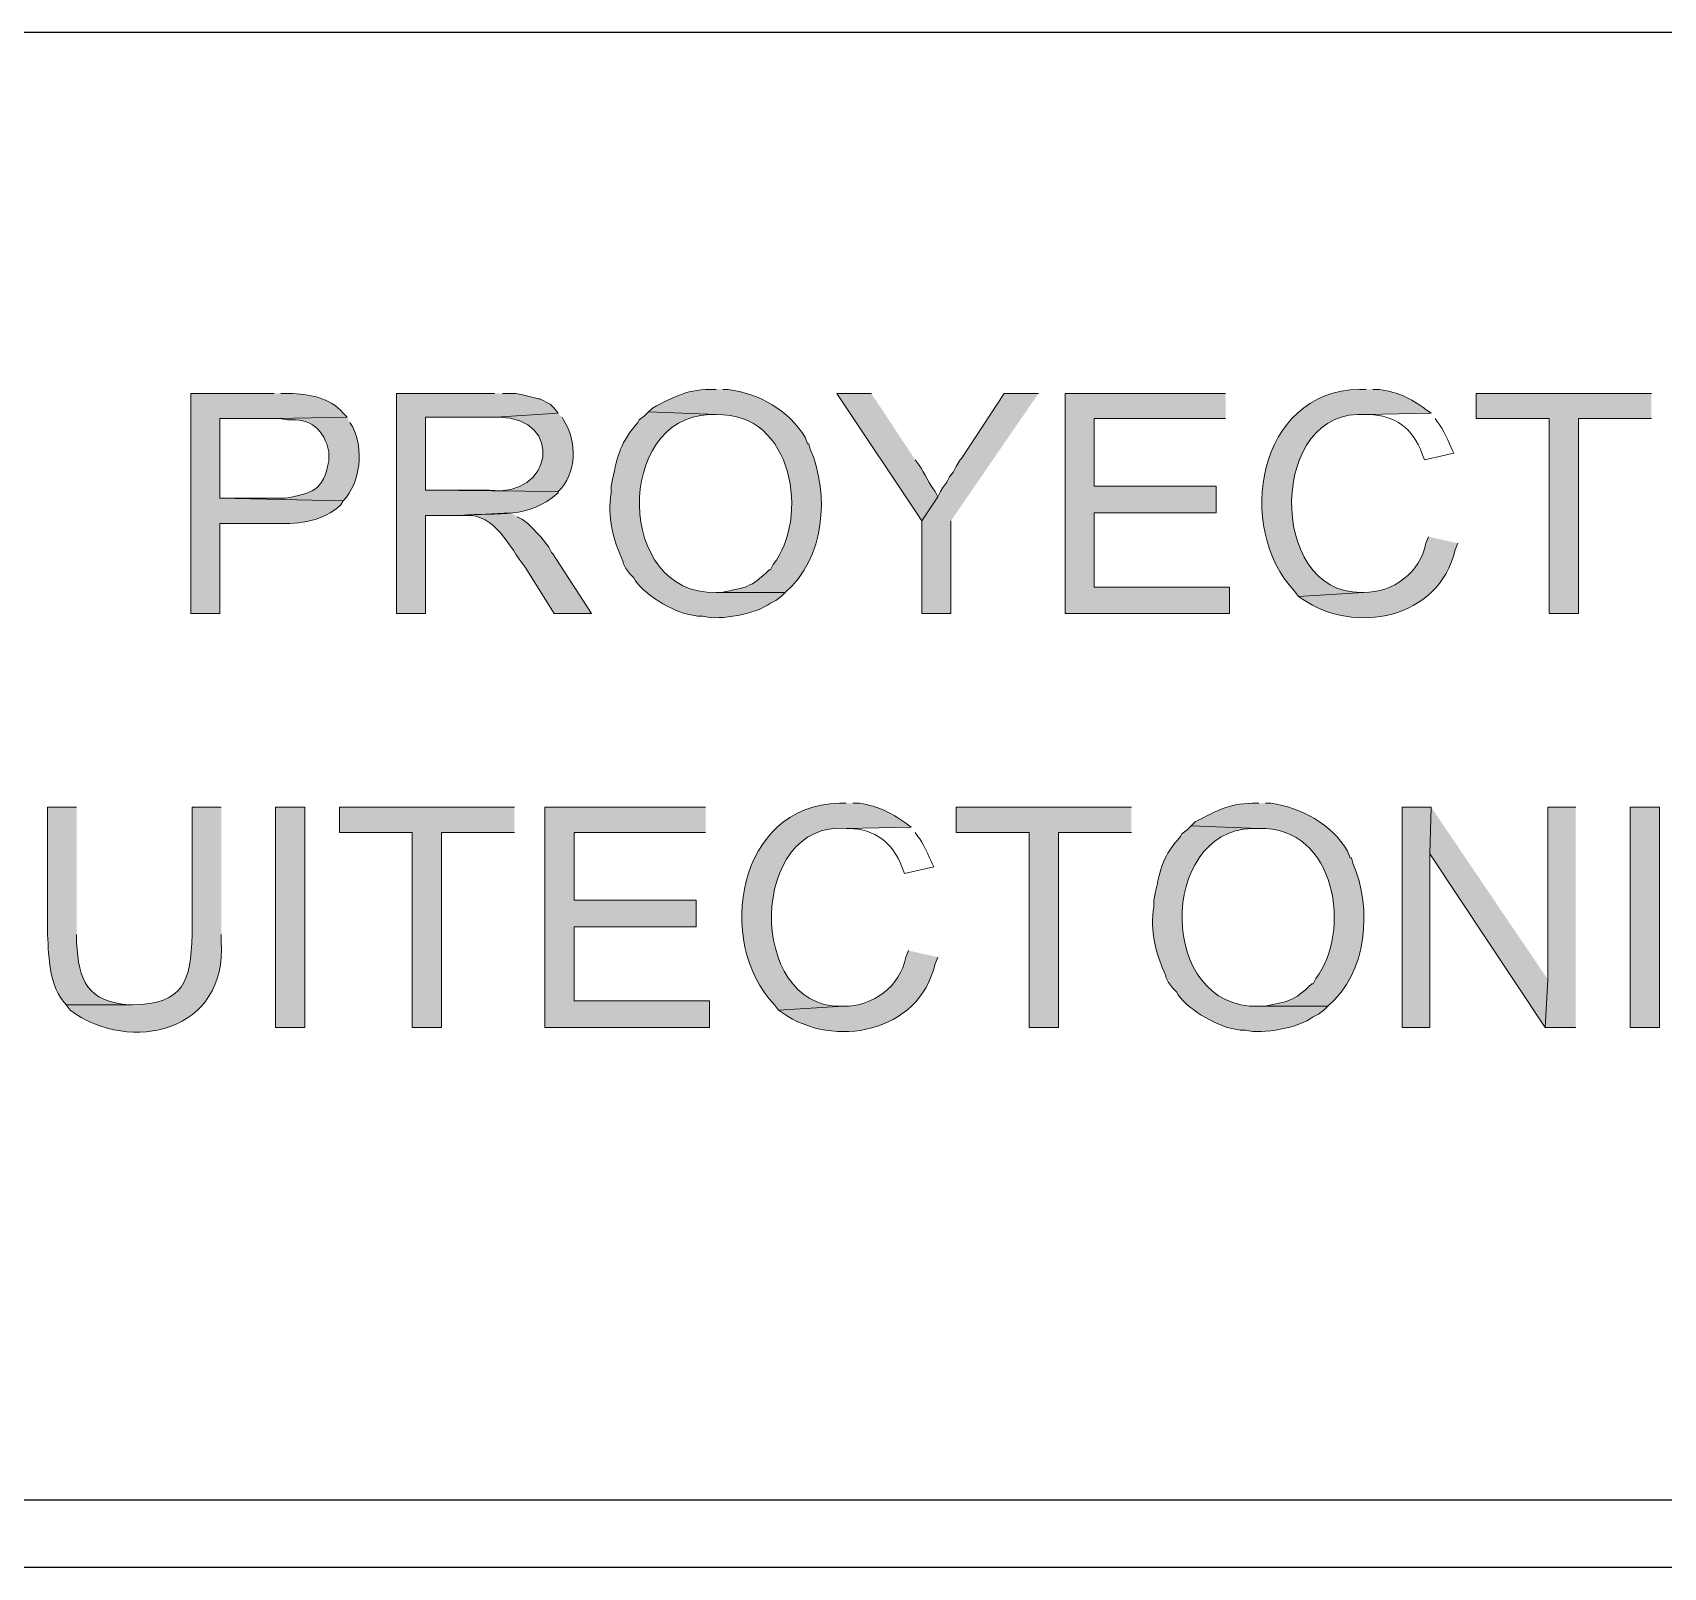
# Model space of a CAD drawing. Header units: inches. Extents: x 5 to 295, y 10 to 227.
# Drawn here: x 259.87 to 269.58, y 31.3 to 40.44 of the extents above; entities that cross this region are included whole.
import ezdxf

# ---------------------------------------------------------------- set-up
doc = ezdxf.new("R2010")
doc.units = ezdxf.units.IN
doc.header["$MEASUREMENT"] = 0
doc.layers.add('1- 3', color=3, linetype='Continuous')

msp = doc.modelspace()

# ---------------------------------------------------------------- hatches: boundary and pattern name
at = {"layer": '1- 3'}
h = msp.add_hatch(color=256, dxfattribs=at)
edge = h.paths.add_edge_path()
edge.add_spline(control_points=[(261.3081, 38.2906), (261.3081, 38.2906), (260.8105, 38.2906), (260.8105, 38.2906), (260.8105, 38.2906), (260.8105, 36.9794), (260.8105, 36.9794), (260.8105, 36.9794), (260.9843, 36.9794), (260.9843, 36.9794), (260.9843, 36.9794), (260.9843, 37.5165), (260.9843, 37.5165), (260.9843, 37.5165), (261.3239, 37.5165), (261.3239, 37.5165), (261.4612, 37.5119), (261.5997, 37.5287), (261.7031, 37.6271), (261.7031, 37.6271), (261.7189, 37.6508), (261.7189, 37.6508), (261.7189, 37.6508), (260.9843, 37.6666), (260.9843, 37.6666), (260.9843, 37.6666), (260.9843, 38.1405), (260.9843, 38.1405), (260.9843, 38.1405), (261.316, 38.1405), (261.316, 38.1405), (261.316, 38.1405), (261.7426, 38.1484), (261.7426, 38.1484), (261.7426, 38.1484), (261.7189, 38.1721), (261.7189, 38.1721), (261.6392, 38.2677), (261.5119, 38.2864), (261.395, 38.2906), (261.395, 38.2906), (261.3476, 38.2906), (261.3476, 38.2906)], knot_values=[0, 0, 0, 0, 0.035278, 0.035278, 0.035278, 0.070556, 0.070556, 0.070556, 0.105833, 0.105833, 0.105833, 0.141111, 0.141111, 0.141111, 0.176389, 0.176389, 0.176389, 0.211667, 0.211667, 0.211667, 0.246944, 0.246944, 0.246944, 0.282222, 0.282222, 0.282222, 0.3175, 0.3175, 0.3175, 0.352778, 0.352778, 0.352778, 0.388056, 0.388056, 0.388056, 0.423333, 0.423333, 0.423333, 0.458611, 0.458611, 0.458611, 0.493889, 0.493889, 0.493889, 0.493889], degree=3, periodic=0)
edge.add_line((261.3476, 38.2906), (261.3081, 38.2906))
h = msp.add_hatch(color=256, dxfattribs=at)
edge = h.paths.add_edge_path()
edge.add_spline(control_points=[(262.6193, 38.2906), (262.6193, 38.2906), (262.0348, 38.2906), (262.0348, 38.2906), (262.0348, 38.2906), (262.0348, 36.9794), (262.0348, 36.9794), (262.0348, 36.9794), (262.2086, 36.9794), (262.2086, 36.9794), (262.2086, 36.9794), (262.2086, 37.5639), (262.2086, 37.5639), (262.2086, 37.5639), (262.414, 37.5639), (262.414, 37.5639), (262.6533, 37.5832), (262.8171, 37.5397), (262.9985, 37.6982), (262.9985, 37.6982), (262.9985, 37.7061), (262.9985, 37.7061), (262.9985, 37.7061), (262.2086, 37.714), (262.2086, 37.714), (262.2086, 37.714), (262.2086, 38.1484), (262.2086, 38.1484), (262.2086, 38.1484), (262.6272, 38.1484), (262.6272, 38.1484), (262.6272, 38.1484), (262.9985, 38.1721), (262.9985, 38.1721), (262.9985, 38.1721), (262.9748, 38.2037), (262.9748, 38.2037), (262.9748, 38.2037), (262.9511, 38.2274), (262.9511, 38.2274), (262.9511, 38.2274), (262.8879, 38.259), (262.8879, 38.259), (262.8879, 38.259), (262.88, 38.259), (262.88, 38.259), (262.88, 38.259), (262.8168, 38.2748), (262.8168, 38.2748), (262.8168, 38.2748), (262.7852, 38.2827), (262.7852, 38.2827), (262.7852, 38.2827), (262.7457, 38.2906), (262.7457, 38.2906), (262.7457, 38.2906), (262.6667, 38.2906), (262.6667, 38.2906)], knot_values=[0, 0, 0, 0, 0.035278, 0.035278, 0.035278, 0.070556, 0.070556, 0.070556, 0.105833, 0.105833, 0.105833, 0.141111, 0.141111, 0.141111, 0.176389, 0.176389, 0.176389, 0.211667, 0.211667, 0.211667, 0.246944, 0.246944, 0.246944, 0.282222, 0.282222, 0.282222, 0.3175, 0.3175, 0.3175, 0.352778, 0.352778, 0.352778, 0.388056, 0.388056, 0.388056, 0.423333, 0.423333, 0.423333, 0.458611, 0.458611, 0.458611, 0.493889, 0.493889, 0.493889, 0.529167, 0.529167, 0.529167, 0.564444, 0.564444, 0.564444, 0.599722, 0.599722, 0.599722, 0.635, 0.635, 0.635, 0.670278, 0.670278, 0.670278, 0.670278], degree=3, periodic=0)
edge.add_line((262.6667, 38.2906), (262.6193, 38.2906))
h = msp.add_hatch(color=256, dxfattribs=at)
edge = h.paths.add_edge_path()
edge.add_spline(control_points=[(263.9385, 38.3143), (263.9385, 38.3143), (263.9306, 38.3143), (263.9306, 38.3143), (263.7724, 38.3189), (263.6927, 38.2723), (263.5593, 38.2037), (263.5593, 38.2037), (263.5356, 38.18), (263.5356, 38.18), (263.5356, 38.18), (263.9385, 38.1642), (263.9385, 38.1642), (264.4032, 38.1795), (264.4918, 37.541), (264.2781, 37.2716), (264.2781, 37.2716), (264.2623, 37.24), (264.2623, 37.24), (264.2623, 37.24), (264.2544, 37.24), (264.2544, 37.24), (264.1426, 37.1314), (264.1176, 37.1359), (263.97, 37.1058), (263.97, 37.1058), (263.9385, 37.1058), (263.9385, 37.1058), (263.9385, 37.1058), (264.3492, 37.1058), (264.3492, 37.1058), (264.5866, 37.3081), (264.6147, 37.6846), (264.4993, 37.9588), (264.4993, 37.9588), (264.4914, 37.9904), (264.4914, 37.9904), (264.4914, 37.9904), (264.4835, 37.9904), (264.4835, 37.9904), (264.4835, 37.9904), (264.4677, 38.0299), (264.4677, 38.0299), (264.3699, 38.1923), (264.1942, 38.2889), (264.0095, 38.3143), (264.0095, 38.3143), (263.9779, 38.3143), (263.9779, 38.3143)], knot_values=[0, 0, 0, 0, 0.035278, 0.035278, 0.035278, 0.070556, 0.070556, 0.070556, 0.105833, 0.105833, 0.105833, 0.141111, 0.141111, 0.141111, 0.176389, 0.176389, 0.176389, 0.211667, 0.211667, 0.211667, 0.246944, 0.246944, 0.246944, 0.282222, 0.282222, 0.282222, 0.3175, 0.3175, 0.3175, 0.352778, 0.352778, 0.352778, 0.388056, 0.388056, 0.388056, 0.423333, 0.423333, 0.423333, 0.458611, 0.458611, 0.458611, 0.493889, 0.493889, 0.493889, 0.529167, 0.529167, 0.529167, 0.564444, 0.564444, 0.564444, 0.564444], degree=3, periodic=0)
edge.add_line((263.9779, 38.3143), (263.9385, 38.3143))
h = msp.add_hatch(color=256, dxfattribs=at)
edge = h.paths.add_edge_path()
edge.add_spline(control_points=[(264.8626, 38.2906), (264.8626, 38.2906), (264.6572, 38.2906), (264.6572, 38.2906), (264.6572, 38.2906), (265.1628, 37.5323), (265.1628, 37.5323), (265.1628, 37.5323), (265.2576, 37.6745), (265.2576, 37.6745), (265.2576, 37.6745), (265.2418, 37.7061), (265.2418, 37.7061), (265.2104, 37.7466), (265.1786, 37.8144), (265.147, 37.8641), (265.147, 37.8641), (265.1233, 37.8956), (265.1233, 37.8956)], knot_values=[0, 0, 0, 0, 0.035278, 0.035278, 0.035278, 0.070556, 0.070556, 0.070556, 0.105833, 0.105833, 0.105833, 0.141111, 0.141111, 0.141111, 0.176389, 0.176389, 0.176389, 0.211667, 0.211667, 0.211667, 0.211667], degree=3, periodic=0)
edge.add_line((265.1233, 37.8956), (264.8626, 38.2906))
for points in [[(265.8579, 38.2906), (265.6525, 38.2906), (265.3997, 37.9035), (265.3918, 37.8956), (265.3682, 37.8562), (265.3524, 37.8246), (265.3287, 37.793), (265.3129, 37.7614), (265.2892, 37.7298), (265.2734, 37.7061), (265.2576, 37.6745), (265.1628, 37.5323), (265.1628, 36.9794), (265.3366, 36.9794), (265.3366, 37.5323)], [(266.9716, 38.2906), (266.0159, 38.2906), (266.0159, 36.9794), (266.9953, 36.9794), (266.9953, 37.1374), (266.1896, 37.1374), (266.1896, 37.5797), (266.9163, 37.5797), (266.9163, 37.7377), (266.1896, 37.7377), (266.1896, 38.1405), (266.9716, 38.1405)], [(269.5072, 38.2906), (268.4645, 38.2906), (268.4645, 38.1405), (268.899, 38.1405), (268.899, 36.9794), (269.0727, 36.9794), (269.0727, 38.1405), (269.5072, 38.1405)], [(262.7378, 35.8261), (261.6952, 35.8261), (261.6952, 35.6761), (262.1296, 35.6761), (262.1296, 34.5149), (262.3034, 34.5149), (262.3034, 35.6761), (262.7378, 35.6761)], [(263.8753, 35.8261), (262.9195, 35.8261), (262.9195, 34.5149), (263.899, 34.5149), (263.899, 34.6729), (263.0933, 34.6729), (263.0933, 35.1152), (263.82, 35.1152), (263.82, 35.2732), (263.0933, 35.2732), (263.0933, 35.6761), (263.8753, 35.6761)], [(266.4108, 35.8261), (265.3682, 35.8261), (265.3682, 35.6761), (265.8026, 35.6761), (265.8026, 34.5149), (265.9764, 34.5149), (265.9764, 35.6761), (266.4108, 35.6761)], [(268.196, 35.8261), (268.0222, 35.8261), (268.0222, 34.5149), (268.1881, 34.5149), (268.1881, 35.5497)], [(268.196, 35.8261), (268.1881, 35.5497), (268.8753, 34.5149), (268.8911, 34.7993)], [(269.0569, 35.8261), (268.8911, 35.8261), (268.8911, 34.7993), (268.8753, 34.5149), (269.0569, 34.5149)]]:
    msp.add_hatch(color=256, dxfattribs=at).paths.add_polyline_path(points)
h = msp.add_hatch(color=256, dxfattribs=at)
edge = h.paths.add_edge_path()
edge.add_spline(control_points=[(267.8089, 38.3143), (267.8089, 38.3143), (267.7694, 38.3143), (267.7694, 38.3143), (267.1607, 38.3055), (267.0255, 37.4885), (267.3824, 37.1137), (267.3824, 37.1137), (267.4061, 37.0821), (267.4061, 37.0821), (267.4061, 37.0821), (267.7931, 37.1058), (267.7931, 37.1058), (267.7931, 37.1058), (267.7773, 37.1058), (267.7773, 37.1058), (267.2158, 37.0988), (267.2282, 38.2165), (267.8089, 38.1642), (267.8089, 38.1642), (268.196, 38.1721), (268.196, 38.1721), (268.196, 38.1721), (268.1644, 38.1958), (268.1644, 38.1958), (268.0626, 38.2653), (268.012, 38.2941), (267.8879, 38.3143), (267.8879, 38.3143), (267.8484, 38.3143), (267.8484, 38.3143)], knot_values=[0, 0, 0, 0, 0.035278, 0.035278, 0.035278, 0.070556, 0.070556, 0.070556, 0.105833, 0.105833, 0.105833, 0.141111, 0.141111, 0.141111, 0.176389, 0.176389, 0.176389, 0.211667, 0.211667, 0.211667, 0.246944, 0.246944, 0.246944, 0.282222, 0.282222, 0.282222, 0.3175, 0.3175, 0.3175, 0.352778, 0.352778, 0.352778, 0.352778], degree=3, periodic=0)
edge.add_line((267.8484, 38.3143), (267.8089, 38.3143))
h = msp.add_hatch(color=256, dxfattribs=at)
edge = h.paths.add_edge_path()
edge.add_spline(control_points=[(262.9985, 38.1721), (262.9985, 38.1721), (262.6272, 38.1484), (262.6272, 38.1484), (262.6272, 38.1484), (262.643, 38.1484), (262.643, 38.1484), (263.0389, 38.1442), (262.9672, 37.6662), (262.5877, 37.714), (262.5877, 37.714), (262.2086, 37.714), (262.2086, 37.714), (262.2086, 37.714), (262.9985, 37.7061), (262.9985, 37.7061), (263.1108, 37.8126), (263.112, 38.0074), (263.0301, 38.1326), (263.0301, 38.1326), (263.0222, 38.1484), (263.0222, 38.1484)], knot_values=[0, 0, 0, 0, 0.035278, 0.035278, 0.035278, 0.070556, 0.070556, 0.070556, 0.105833, 0.105833, 0.105833, 0.141111, 0.141111, 0.141111, 0.176389, 0.176389, 0.176389, 0.211667, 0.211667, 0.211667, 0.246944, 0.246944, 0.246944, 0.246944], degree=3, periodic=0)
edge.add_line((263.0222, 38.1484), (262.9985, 38.1721))
h = msp.add_hatch(color=256, dxfattribs=at)
edge = h.paths.add_edge_path()
edge.add_spline(control_points=[(263.5356, 38.18), (263.5356, 38.18), (263.5119, 38.1563), (263.5119, 38.1563), (263.5119, 38.1563), (263.4803, 38.1326), (263.4803, 38.1326), (263.4803, 38.1326), (263.4724, 38.1168), (263.4724, 38.1168), (263.3703, 38.0018), (263.3513, 37.9254), (263.3223, 37.7772), (263.3223, 37.7772), (263.3144, 37.7377), (263.3144, 37.7377), (263.3144, 37.7377), (263.3144, 37.6982), (263.3144, 37.6982), (263.2886, 37.5581), (263.3259, 37.4143), (263.3855, 37.2874), (263.3855, 37.2874), (263.3855, 37.2795), (263.3855, 37.2795), (263.3855, 37.2795), (263.4013, 37.2479), (263.4013, 37.2479), (263.4013, 37.2479), (263.425, 37.2163), (263.425, 37.2163), (263.425, 37.2163), (263.4487, 37.1926), (263.4487, 37.1926), (263.4962, 37.0972), (263.6821, 36.9898), (263.7884, 36.9715), (263.7884, 36.9715), (263.8279, 36.9636), (263.8279, 36.9636), (263.8279, 36.9636), (263.8595, 36.9636), (263.8595, 36.9636), (263.9625, 36.9365), (264.1771, 36.9774), (264.2623, 37.0426), (264.2623, 37.0426), (264.2939, 37.0584), (264.2939, 37.0584), (264.2939, 37.0584), (264.3255, 37.0821), (264.3255, 37.0821), (264.3255, 37.0821), (264.3492, 37.1058), (264.3492, 37.1058), (264.3492, 37.1058), (263.9385, 37.1058), (263.9385, 37.1058), (263.3347, 37.0884), (263.3379, 38.1493), (263.899, 38.1642), (263.899, 38.1642), (263.9385, 38.1642), (263.9385, 38.1642)], knot_values=[0, 0, 0, 0, 0.035278, 0.035278, 0.035278, 0.070556, 0.070556, 0.070556, 0.105833, 0.105833, 0.105833, 0.141111, 0.141111, 0.141111, 0.176389, 0.176389, 0.176389, 0.211667, 0.211667, 0.211667, 0.246944, 0.246944, 0.246944, 0.282222, 0.282222, 0.282222, 0.3175, 0.3175, 0.3175, 0.352778, 0.352778, 0.352778, 0.388056, 0.388056, 0.388056, 0.423333, 0.423333, 0.423333, 0.458611, 0.458611, 0.458611, 0.493889, 0.493889, 0.493889, 0.529167, 0.529167, 0.529167, 0.564444, 0.564444, 0.564444, 0.599722, 0.599722, 0.599722, 0.635, 0.635, 0.635, 0.670278, 0.670278, 0.670278, 0.705556, 0.705556, 0.705556, 0.740833, 0.740833, 0.740833, 0.740833], degree=3, periodic=0)
edge.add_line((263.9385, 38.1642), (263.5356, 38.18))
h = msp.add_hatch(color=256, dxfattribs=at)
edge = h.paths.add_edge_path()
edge.add_spline(control_points=[(261.7426, 38.1484), (261.7426, 38.1484), (261.316, 38.1405), (261.316, 38.1405), (261.316, 38.1405), (261.3397, 38.1405), (261.3397, 38.1405), (261.3397, 38.1405), (261.3871, 38.1326), (261.3871, 38.1326), (261.5213, 38.146), (261.6074, 38.0748), (261.632, 37.943), (261.632, 37.943), (261.632, 37.8877), (261.632, 37.8877), (261.6006, 37.7078), (261.5306, 37.6953), (261.3713, 37.6666), (261.3713, 37.6666), (260.9843, 37.6666), (260.9843, 37.6666), (260.9843, 37.6666), (261.7189, 37.6508), (261.7189, 37.6508), (261.8223, 37.7644), (261.8414, 37.955), (261.7742, 38.0931), (261.7742, 38.0931), (261.7584, 38.1168), (261.7584, 38.1168)], knot_values=[0, 0, 0, 0, 0.035278, 0.035278, 0.035278, 0.070556, 0.070556, 0.070556, 0.105833, 0.105833, 0.105833, 0.141111, 0.141111, 0.141111, 0.176389, 0.176389, 0.176389, 0.211667, 0.211667, 0.211667, 0.246944, 0.246944, 0.246944, 0.282222, 0.282222, 0.282222, 0.3175, 0.3175, 0.3175, 0.352778, 0.352778, 0.352778, 0.352778], degree=3, periodic=0)
edge.add_line((261.7584, 38.1168), (261.7426, 38.1484))
h = msp.add_hatch(color=256, dxfattribs=at)
edge = h.paths.add_edge_path()
edge.add_spline(control_points=[(262.7141, 37.5797), (262.7141, 37.5797), (262.414, 37.5639), (262.414, 37.5639), (262.414, 37.5639), (262.4456, 37.5639), (262.4456, 37.5639), (262.6225, 37.5751), (262.7081, 37.3771), (262.801, 37.2558), (262.801, 37.2558), (262.9748, 36.9794), (262.9748, 36.9794), (262.9748, 36.9794), (263.196, 36.9794), (263.196, 36.9794), (263.196, 36.9794), (262.9669, 37.3348), (262.9669, 37.3348), (262.9669, 37.3348), (262.959, 37.3427), (262.959, 37.3427), (262.959, 37.3427), (262.9432, 37.3743), (262.9432, 37.3743), (262.9432, 37.3743), (262.8958, 37.4375), (262.8958, 37.4375), (262.8958, 37.4375), (262.8247, 37.5086), (262.8247, 37.5086), (262.8247, 37.5086), (262.8168, 37.5165), (262.8168, 37.5165), (262.8168, 37.5165), (262.7852, 37.5402), (262.7852, 37.5402), (262.7852, 37.5402), (262.7536, 37.556), (262.7536, 37.556)], knot_values=[0, 0, 0, 0, 0.035278, 0.035278, 0.035278, 0.070556, 0.070556, 0.070556, 0.105833, 0.105833, 0.105833, 0.141111, 0.141111, 0.141111, 0.176389, 0.176389, 0.176389, 0.211667, 0.211667, 0.211667, 0.246944, 0.246944, 0.246944, 0.282222, 0.282222, 0.282222, 0.3175, 0.3175, 0.3175, 0.352778, 0.352778, 0.352778, 0.388056, 0.388056, 0.388056, 0.423333, 0.423333, 0.423333, 0.458611, 0.458611, 0.458611, 0.458611], degree=3, periodic=0)
edge.add_line((262.7536, 37.556), (262.7141, 37.5797))
h = msp.add_hatch(color=256, dxfattribs=at)
edge = h.paths.add_edge_path()
edge.add_spline(control_points=[(268.1802, 37.4375), (268.1802, 37.4375), (268.1644, 37.398), (268.1644, 37.398), (268.1297, 37.2242), (267.9693, 37.103), (267.7931, 37.1058), (267.7931, 37.1058), (267.4061, 37.0821), (267.4061, 37.0821), (267.4061, 37.0821), (267.4298, 37.0663), (267.4298, 37.0663), (267.7336, 36.8518), (268.2439, 36.9448), (268.3381, 37.3585), (268.3381, 37.3585), (268.3539, 37.398), (268.3539, 37.398)], knot_values=[0, 0, 0, 0, 0.035278, 0.035278, 0.035278, 0.070556, 0.070556, 0.070556, 0.105833, 0.105833, 0.105833, 0.141111, 0.141111, 0.141111, 0.176389, 0.176389, 0.176389, 0.211667, 0.211667, 0.211667, 0.211667], degree=3, periodic=0)
edge.add_line((268.3539, 37.398), (268.1802, 37.4375))
h = msp.add_hatch(color=256, dxfattribs=at)
edge = h.paths.add_edge_path()
edge.add_spline(control_points=[(264.7125, 35.8498), (264.7125, 35.8498), (264.6731, 35.8498), (264.6731, 35.8498), (264.0643, 35.8411), (263.9291, 35.024), (264.286, 34.6492), (264.286, 34.6492), (264.3097, 34.6176), (264.3097, 34.6176), (264.3097, 34.6176), (264.6967, 34.6413), (264.6967, 34.6413), (264.6967, 34.6413), (264.6809, 34.6413), (264.6809, 34.6413), (264.1195, 34.6343), (264.1318, 35.752), (264.7125, 35.6998), (264.7125, 35.6998), (265.0996, 35.7077), (265.0996, 35.7077), (265.0996, 35.7077), (265.068, 35.7314), (265.068, 35.7314), (264.9662, 35.8009), (264.9155, 35.8297), (264.7915, 35.8498), (264.7915, 35.8498), (264.752, 35.8498), (264.752, 35.8498)], knot_values=[0, 0, 0, 0, 0.035278, 0.035278, 0.035278, 0.070556, 0.070556, 0.070556, 0.105833, 0.105833, 0.105833, 0.141111, 0.141111, 0.141111, 0.176389, 0.176389, 0.176389, 0.211667, 0.211667, 0.211667, 0.246944, 0.246944, 0.246944, 0.282222, 0.282222, 0.282222, 0.3175, 0.3175, 0.3175, 0.352778, 0.352778, 0.352778, 0.352778], degree=3, periodic=0)
edge.add_line((264.752, 35.8498), (264.7125, 35.8498))
h = msp.add_hatch(color=256, dxfattribs=at)
edge = h.paths.add_edge_path()
edge.add_spline(control_points=[(267.1691, 35.8498), (267.1691, 35.8498), (267.1612, 35.8498), (267.1612, 35.8498), (267.0031, 35.8544), (266.9233, 35.8078), (266.79, 35.7392), (266.79, 35.7392), (266.7663, 35.7156), (266.7663, 35.7156), (266.7663, 35.7156), (267.1691, 35.6998), (267.1691, 35.6998), (267.6338, 35.715), (267.7224, 35.0764), (267.5088, 34.8072), (267.5088, 34.8072), (267.493, 34.7756), (267.493, 34.7756), (267.493, 34.7756), (267.4851, 34.7756), (267.4851, 34.7756), (267.3733, 34.667), (267.3483, 34.6715), (267.2007, 34.6413), (267.2007, 34.6413), (267.1691, 34.6413), (267.1691, 34.6413), (267.1691, 34.6413), (267.5798, 34.6413), (267.5798, 34.6413), (267.8172, 34.8438), (267.8454, 35.2202), (267.7299, 35.4944), (267.7299, 35.4944), (267.722, 35.526), (267.722, 35.526), (267.722, 35.526), (267.7141, 35.526), (267.7141, 35.526), (267.7141, 35.526), (267.6983, 35.5655), (267.6983, 35.5655), (267.6005, 35.7278), (267.4249, 35.8244), (267.2402, 35.8498), (267.2402, 35.8498), (267.2086, 35.8498), (267.2086, 35.8498)], knot_values=[0, 0, 0, 0, 0.035278, 0.035278, 0.035278, 0.070556, 0.070556, 0.070556, 0.105833, 0.105833, 0.105833, 0.141111, 0.141111, 0.141111, 0.176389, 0.176389, 0.176389, 0.211667, 0.211667, 0.211667, 0.246944, 0.246944, 0.246944, 0.282222, 0.282222, 0.282222, 0.3175, 0.3175, 0.3175, 0.352778, 0.352778, 0.352778, 0.388056, 0.388056, 0.388056, 0.423333, 0.423333, 0.423333, 0.458611, 0.458611, 0.458611, 0.493889, 0.493889, 0.493889, 0.529167, 0.529167, 0.529167, 0.564444, 0.564444, 0.564444, 0.564444], degree=3, periodic=0)
edge.add_line((267.2086, 35.8498), (267.1691, 35.8498))
h = msp.add_hatch(color=256, dxfattribs=at)
edge = h.paths.add_edge_path()
edge.add_spline(control_points=[(260.1312, 35.8261), (260.1312, 35.8261), (259.9574, 35.8261), (259.9574, 35.8261), (259.9574, 35.8261), (259.9574, 35.0678), (259.9574, 35.0678), (259.9666, 34.924), (259.967, 34.762), (260.068, 34.6492), (260.068, 34.6492), (260.4629, 34.6492), (260.4629, 34.6492), (260.4629, 34.6492), (260.4471, 34.6492), (260.4471, 34.6492), (260.1949, 34.6666), (260.1412, 34.7966), (260.1312, 35.0204), (260.1312, 35.0204), (260.1312, 35.0678), (260.1312, 35.0678)], knot_values=[0, 0, 0, 0, 0.035278, 0.035278, 0.035278, 0.070556, 0.070556, 0.070556, 0.105833, 0.105833, 0.105833, 0.141111, 0.141111, 0.141111, 0.176389, 0.176389, 0.176389, 0.211667, 0.211667, 0.211667, 0.246944, 0.246944, 0.246944, 0.246944], degree=3, periodic=0)
edge.add_line((260.1312, 35.0678), (260.1312, 35.8261))
h = msp.add_hatch(color=256, dxfattribs=at)
edge = h.paths.add_edge_path()
edge.add_spline(control_points=[(260.9922, 35.8261), (260.9922, 35.8261), (260.8184, 35.8261), (260.8184, 35.8261), (260.8184, 35.8261), (260.8184, 35.0678), (260.8184, 35.0678), (260.8113, 34.7885), (260.7689, 34.6549), (260.4629, 34.6492), (260.4629, 34.6492), (260.068, 34.6492), (260.068, 34.6492), (260.068, 34.6492), (260.0917, 34.6176), (260.0917, 34.6176), (260.4556, 34.3511), (261.031, 34.4936), (260.9922, 35.0283), (260.9922, 35.0283), (260.9922, 35.0678), (260.9922, 35.0678)], knot_values=[0, 0, 0, 0, 0.035278, 0.035278, 0.035278, 0.070556, 0.070556, 0.070556, 0.105833, 0.105833, 0.105833, 0.141111, 0.141111, 0.141111, 0.176389, 0.176389, 0.176389, 0.211667, 0.211667, 0.211667, 0.246944, 0.246944, 0.246944, 0.246944], degree=3, periodic=0)
edge.add_line((260.9922, 35.0678), (260.9922, 35.8261))
h = msp.add_hatch(color=256, dxfattribs=at)
h.dxf.hatch_style = 2
h.paths.add_polyline_path([(261.4898, 34.5149), (261.4898, 35.8261), (261.316, 35.8261), (261.316, 34.5149)])
h = msp.add_hatch(color=256, dxfattribs=at)
h.dxf.hatch_style = 2
h.paths.add_polyline_path([(269.5546, 34.5149), (269.5546, 35.8261), (269.3808, 35.8261), (269.3808, 34.5149)])
h = msp.add_hatch(color=256, dxfattribs=at)
edge = h.paths.add_edge_path()
edge.add_spline(control_points=[(266.7663, 35.7156), (266.7663, 35.7156), (266.7426, 35.6919), (266.7426, 35.6919), (266.7426, 35.6919), (266.711, 35.6682), (266.711, 35.6682), (266.711, 35.6682), (266.7031, 35.6524), (266.7031, 35.6524), (266.6009, 35.5374), (266.582, 35.4609), (266.553, 35.3127), (266.553, 35.3127), (266.5451, 35.2732), (266.5451, 35.2732), (266.5451, 35.2732), (266.5451, 35.2337), (266.5451, 35.2337), (266.5193, 35.0936), (266.5565, 34.9499), (266.6162, 34.823), (266.6162, 34.823), (266.6162, 34.8151), (266.6162, 34.8151), (266.6162, 34.8151), (266.632, 34.7835), (266.632, 34.7835), (266.632, 34.7835), (266.6557, 34.7519), (266.6557, 34.7519), (266.6557, 34.7519), (266.6794, 34.7282), (266.6794, 34.7282), (266.7269, 34.6329), (266.9128, 34.5253), (267.019, 34.507), (267.019, 34.507), (267.0585, 34.4991), (267.0585, 34.4991), (267.0585, 34.4991), (267.0901, 34.4991), (267.0901, 34.4991), (267.1932, 34.472), (267.4078, 34.5129), (267.493, 34.5781), (267.493, 34.5781), (267.5246, 34.5939), (267.5246, 34.5939), (267.5246, 34.5939), (267.5561, 34.6176), (267.5561, 34.6176), (267.5561, 34.6176), (267.5798, 34.6413), (267.5798, 34.6413), (267.5798, 34.6413), (267.1691, 34.6413), (267.1691, 34.6413), (266.5654, 34.6239), (266.5685, 35.6849), (267.1296, 35.6998), (267.1296, 35.6998), (267.1691, 35.6998), (267.1691, 35.6998)], knot_values=[0, 0, 0, 0, 0.035278, 0.035278, 0.035278, 0.070556, 0.070556, 0.070556, 0.105833, 0.105833, 0.105833, 0.141111, 0.141111, 0.141111, 0.176389, 0.176389, 0.176389, 0.211667, 0.211667, 0.211667, 0.246944, 0.246944, 0.246944, 0.282222, 0.282222, 0.282222, 0.3175, 0.3175, 0.3175, 0.352778, 0.352778, 0.352778, 0.388056, 0.388056, 0.388056, 0.423333, 0.423333, 0.423333, 0.458611, 0.458611, 0.458611, 0.493889, 0.493889, 0.493889, 0.529167, 0.529167, 0.529167, 0.564444, 0.564444, 0.564444, 0.599722, 0.599722, 0.599722, 0.635, 0.635, 0.635, 0.670278, 0.670278, 0.670278, 0.705556, 0.705556, 0.705556, 0.740833, 0.740833, 0.740833, 0.740833], degree=3, periodic=0)
edge.add_line((267.1691, 35.6998), (266.7663, 35.7156))
h = msp.add_hatch(color=256, dxfattribs=at)
edge = h.paths.add_edge_path()
edge.add_spline(control_points=[(265.0838, 34.9731), (265.0838, 34.9731), (265.068, 34.9336), (265.068, 34.9336), (265.0334, 34.7598), (264.8729, 34.6385), (264.6968, 34.6413), (264.6968, 34.6413), (264.3097, 34.6176), (264.3097, 34.6176), (264.3097, 34.6176), (264.3334, 34.6018), (264.3334, 34.6018), (264.6372, 34.3874), (265.1475, 34.4803), (265.2418, 34.8941), (265.2418, 34.8941), (265.2576, 34.9336), (265.2576, 34.9336)], knot_values=[0, 0, 0, 0, 0.035278, 0.035278, 0.035278, 0.070556, 0.070556, 0.070556, 0.105833, 0.105833, 0.105833, 0.141111, 0.141111, 0.141111, 0.176389, 0.176389, 0.176389, 0.211667, 0.211667, 0.211667, 0.211667], degree=3, periodic=0)
edge.add_line((265.2576, 34.9336), (265.0838, 34.9731))

# ---------------------------------------------------------------- linework, layer by layer
at = {"layer": '1- 3', "lineweight": 25}
for points in [[(278.196, 40.4391), (251.8847, 40.4391)], [(251.8847, 31.7029), (278.1959, 31.7029)], [(278.1959, 31.3001), (251.8847, 31.3001)]]:
    msp.add_lwpolyline(points, dxfattribs=at)
at = {"layer": '1- 3', "lineweight": 0}
for points in [[(265.8579, 38.2906), (265.6525, 38.2906), (265.3997, 37.9035), (265.3918, 37.8956), (265.3682, 37.8562), (265.3524, 37.8246), (265.3287, 37.793), (265.3129, 37.7614), (265.2892, 37.7298), (265.2734, 37.7061), (265.2576, 37.6745), (265.1628, 37.5323), (265.1628, 36.9794), (265.3366, 36.9794), (265.3366, 37.5323)], [(266.9716, 38.2906), (266.0159, 38.2906), (266.0159, 36.9794), (266.9953, 36.9794), (266.9953, 37.1374), (266.1896, 37.1374), (266.1896, 37.5797), (266.9163, 37.5797), (266.9163, 37.7377), (266.1896, 37.7377), (266.1896, 38.1405), (266.9716, 38.1405)], [(269.5072, 38.2906), (268.4645, 38.2906), (268.4645, 38.1405), (268.899, 38.1405), (268.899, 36.9794), (269.0727, 36.9794), (269.0727, 38.1405), (269.5072, 38.1405)], [(261.4898, 34.5149), (261.4898, 35.8261), (261.316, 35.8261), (261.316, 34.5149), (261.4898, 34.5149)], [(262.7378, 35.8261), (261.6952, 35.8261), (261.6952, 35.6761), (262.1296, 35.6761), (262.1296, 34.5149), (262.3034, 34.5149), (262.3034, 35.6761), (262.7378, 35.6761)], [(263.8753, 35.8261), (262.9195, 35.8261), (262.9195, 34.5149), (263.899, 34.5149), (263.899, 34.6729), (263.0933, 34.6729), (263.0933, 35.1152), (263.82, 35.1152), (263.82, 35.2732), (263.0933, 35.2732), (263.0933, 35.6761), (263.8753, 35.6761)], [(266.4108, 35.8261), (265.3682, 35.8261), (265.3682, 35.6761), (265.8026, 35.6761), (265.8026, 34.5149), (265.9764, 34.5149), (265.9764, 35.6761), (266.4108, 35.6761)], [(268.196, 35.8261), (268.0222, 35.8261), (268.0222, 34.5149), (268.1881, 34.5149), (268.1881, 35.5497)], [(268.196, 35.8261), (268.1881, 35.5497), (268.8753, 34.5149), (268.8911, 34.7993)], [(269.0569, 35.8261), (268.8911, 35.8261), (268.8911, 34.7993), (268.8753, 34.5149), (269.0569, 34.5149)], [(269.5546, 34.5149), (269.5546, 35.8261), (269.3808, 35.8261), (269.3808, 34.5149), (269.5546, 34.5149)]]:
    msp.add_lwpolyline(points, dxfattribs=at)
for points, knots in [([(261.3081, 38.2906), (261.3081, 38.2906), (260.8105, 38.2906), (260.8105, 38.2906), (260.8105, 38.2906), (260.8105, 36.9794), (260.8105, 36.9794), (260.8105, 36.9794), (260.9843, 36.9794), (260.9843, 36.9794), (260.9843, 36.9794), (260.9843, 37.5165), (260.9843, 37.5165), (260.9843, 37.5165), (261.3239, 37.5165), (261.3239, 37.5165), (261.4612, 37.5119), (261.5997, 37.5287), (261.7031, 37.6271), (261.7031, 37.6271), (261.7189, 37.6508), (261.7189, 37.6508), (261.7189, 37.6508), (260.9843, 37.6666), (260.9843, 37.6666), (260.9843, 37.6666), (260.9843, 38.1405), (260.9843, 38.1405), (260.9843, 38.1405), (261.316, 38.1405), (261.316, 38.1405), (261.316, 38.1405), (261.7426, 38.1484), (261.7426, 38.1484), (261.7426, 38.1484), (261.7189, 38.1721), (261.7189, 38.1721), (261.6392, 38.2677), (261.5119, 38.2864), (261.395, 38.2906), (261.395, 38.2906), (261.3476, 38.2906), (261.3476, 38.2906)], [0, 0, 0, 0, 1, 1, 1, 2, 2, 2, 3, 3, 3, 4, 4, 4, 5, 5, 5, 6, 6, 6, 7, 7, 7, 8, 8, 8, 9, 9, 9, 10, 10, 10, 11, 11, 11, 12, 12, 12, 13, 13, 13, 14, 14, 14, 14]), ([(262.6193, 38.2906), (262.6193, 38.2906), (262.0348, 38.2906), (262.0348, 38.2906), (262.0348, 38.2906), (262.0348, 36.9794), (262.0348, 36.9794), (262.0348, 36.9794), (262.2086, 36.9794), (262.2086, 36.9794), (262.2086, 36.9794), (262.2086, 37.5639), (262.2086, 37.5639), (262.2086, 37.5639), (262.414, 37.5639), (262.414, 37.5639), (262.6533, 37.5832), (262.8171, 37.5397), (262.9985, 37.6982), (262.9985, 37.6982), (262.9985, 37.7061), (262.9985, 37.7061), (262.9985, 37.7061), (262.2086, 37.714), (262.2086, 37.714), (262.2086, 37.714), (262.2086, 38.1484), (262.2086, 38.1484), (262.2086, 38.1484), (262.6272, 38.1484), (262.6272, 38.1484), (262.6272, 38.1484), (262.9985, 38.1721), (262.9985, 38.1721), (262.9985, 38.1721), (262.9748, 38.2037), (262.9748, 38.2037), (262.9748, 38.2037), (262.9511, 38.2274), (262.9511, 38.2274), (262.9511, 38.2274), (262.8879, 38.259), (262.8879, 38.259), (262.8879, 38.259), (262.88, 38.259), (262.88, 38.259), (262.88, 38.259), (262.8168, 38.2748), (262.8168, 38.2748), (262.8168, 38.2748), (262.7852, 38.2827), (262.7852, 38.2827), (262.7852, 38.2827), (262.7457, 38.2906), (262.7457, 38.2906), (262.7457, 38.2906), (262.6667, 38.2906), (262.6667, 38.2906)], [0, 0, 0, 0, 1, 1, 1, 2, 2, 2, 3, 3, 3, 4, 4, 4, 5, 5, 5, 6, 6, 6, 7, 7, 7, 8, 8, 8, 9, 9, 9, 10, 10, 10, 11, 11, 11, 12, 12, 12, 13, 13, 13, 14, 14, 14, 15, 15, 15, 16, 16, 16, 17, 17, 17, 18, 18, 18, 19, 19, 19, 19]), ([(263.9385, 38.3143), (263.9385, 38.3143), (263.9306, 38.3143), (263.9306, 38.3143), (263.7724, 38.3189), (263.6927, 38.2723), (263.5593, 38.2037), (263.5593, 38.2037), (263.5356, 38.18), (263.5356, 38.18), (263.5356, 38.18), (263.9385, 38.1642), (263.9385, 38.1642), (264.4032, 38.1795), (264.4918, 37.541), (264.2781, 37.2716), (264.2781, 37.2716), (264.2623, 37.24), (264.2623, 37.24), (264.2623, 37.24), (264.2544, 37.24), (264.2544, 37.24), (264.1426, 37.1314), (264.1176, 37.1359), (263.97, 37.1058), (263.97, 37.1058), (263.9385, 37.1058), (263.9385, 37.1058), (263.9385, 37.1058), (264.3492, 37.1058), (264.3492, 37.1058), (264.5866, 37.3081), (264.6147, 37.6846), (264.4993, 37.9588), (264.4993, 37.9588), (264.4914, 37.9904), (264.4914, 37.9904), (264.4914, 37.9904), (264.4835, 37.9904), (264.4835, 37.9904), (264.4835, 37.9904), (264.4677, 38.0299), (264.4677, 38.0299), (264.3699, 38.1923), (264.1942, 38.2889), (264.0095, 38.3143), (264.0095, 38.3143), (263.9779, 38.3143), (263.9779, 38.3143)], [0, 0, 0, 0, 1, 1, 1, 2, 2, 2, 3, 3, 3, 4, 4, 4, 5, 5, 5, 6, 6, 6, 7, 7, 7, 8, 8, 8, 9, 9, 9, 10, 10, 10, 11, 11, 11, 12, 12, 12, 13, 13, 13, 14, 14, 14, 15, 15, 15, 16, 16, 16, 16]), ([(264.8626, 38.2906), (264.8626, 38.2906), (264.6572, 38.2906), (264.6572, 38.2906), (264.6572, 38.2906), (265.1628, 37.5323), (265.1628, 37.5323), (265.1628, 37.5323), (265.2576, 37.6745), (265.2576, 37.6745), (265.2576, 37.6745), (265.2418, 37.7061), (265.2418, 37.7061), (265.2104, 37.7466), (265.1786, 37.8144), (265.147, 37.8641), (265.147, 37.8641), (265.1233, 37.8956), (265.1233, 37.8956)], [0, 0, 0, 0, 1, 1, 1, 2, 2, 2, 3, 3, 3, 4, 4, 4, 5, 5, 5, 6, 6, 6, 6]), ([(267.8089, 38.3143), (267.8089, 38.3143), (267.7694, 38.3143), (267.7694, 38.3143), (267.1607, 38.3055), (267.0255, 37.4885), (267.3824, 37.1137), (267.3824, 37.1137), (267.4061, 37.0821), (267.4061, 37.0821), (267.4061, 37.0821), (267.7931, 37.1058), (267.7931, 37.1058), (267.7931, 37.1058), (267.7773, 37.1058), (267.7773, 37.1058), (267.2158, 37.0988), (267.2282, 38.2165), (267.8089, 38.1642), (267.8089, 38.1642), (268.196, 38.1721), (268.196, 38.1721), (268.196, 38.1721), (268.1644, 38.1958), (268.1644, 38.1958), (268.0626, 38.2653), (268.012, 38.2941), (267.8879, 38.3143), (267.8879, 38.3143), (267.8484, 38.3143), (267.8484, 38.3143)], [0, 0, 0, 0, 1, 1, 1, 2, 2, 2, 3, 3, 3, 4, 4, 4, 5, 5, 5, 6, 6, 6, 7, 7, 7, 8, 8, 8, 9, 9, 9, 10, 10, 10, 10]), ([(262.9985, 38.1721), (262.9985, 38.1721), (262.6272, 38.1484), (262.6272, 38.1484), (262.6272, 38.1484), (262.643, 38.1484), (262.643, 38.1484), (263.0389, 38.1442), (262.9672, 37.6662), (262.5877, 37.714), (262.5877, 37.714), (262.2086, 37.714), (262.2086, 37.714), (262.2086, 37.714), (262.9985, 37.7061), (262.9985, 37.7061), (263.1108, 37.8126), (263.112, 38.0074), (263.0301, 38.1326), (263.0301, 38.1326), (263.0222, 38.1484), (263.0222, 38.1484)], [0, 0, 0, 0, 1, 1, 1, 2, 2, 2, 3, 3, 3, 4, 4, 4, 5, 5, 5, 6, 6, 6, 7, 7, 7, 7]), ([(263.5356, 38.18), (263.5356, 38.18), (263.5119, 38.1563), (263.5119, 38.1563), (263.5119, 38.1563), (263.4803, 38.1326), (263.4803, 38.1326), (263.4803, 38.1326), (263.4724, 38.1168), (263.4724, 38.1168), (263.3703, 38.0018), (263.3513, 37.9254), (263.3223, 37.7772), (263.3223, 37.7772), (263.3144, 37.7377), (263.3144, 37.7377), (263.3144, 37.7377), (263.3144, 37.6982), (263.3144, 37.6982), (263.2886, 37.5581), (263.3259, 37.4143), (263.3855, 37.2874), (263.3855, 37.2874), (263.3855, 37.2795), (263.3855, 37.2795), (263.3855, 37.2795), (263.4013, 37.2479), (263.4013, 37.2479), (263.4013, 37.2479), (263.425, 37.2163), (263.425, 37.2163), (263.425, 37.2163), (263.4487, 37.1926), (263.4487, 37.1926), (263.4962, 37.0972), (263.6821, 36.9898), (263.7884, 36.9715), (263.7884, 36.9715), (263.8279, 36.9636), (263.8279, 36.9636), (263.8279, 36.9636), (263.8595, 36.9636), (263.8595, 36.9636), (263.9625, 36.9365), (264.1771, 36.9774), (264.2623, 37.0426), (264.2623, 37.0426), (264.2939, 37.0584), (264.2939, 37.0584), (264.2939, 37.0584), (264.3255, 37.0821), (264.3255, 37.0821), (264.3255, 37.0821), (264.3492, 37.1058), (264.3492, 37.1058), (264.3492, 37.1058), (263.9385, 37.1058), (263.9385, 37.1058), (263.3347, 37.0884), (263.3379, 38.1493), (263.899, 38.1642), (263.899, 38.1642), (263.9385, 38.1642), (263.9385, 38.1642)], [0, 0, 0, 0, 1, 1, 1, 2, 2, 2, 3, 3, 3, 4, 4, 4, 5, 5, 5, 6, 6, 6, 7, 7, 7, 8, 8, 8, 9, 9, 9, 10, 10, 10, 11, 11, 11, 12, 12, 12, 13, 13, 13, 14, 14, 14, 15, 15, 15, 16, 16, 16, 17, 17, 17, 18, 18, 18, 19, 19, 19, 20, 20, 20, 21, 21, 21, 21]), ([(268.196, 38.1721), (268.196, 38.1721), (267.8089, 38.1642), (267.8089, 38.1642), (267.8089, 38.1642), (267.8247, 38.1642), (267.8247, 38.1642), (267.9815, 38.1614), (268.0856, 38.0811), (268.1407, 37.9351), (268.1407, 37.9351), (268.1565, 37.8956), (268.1565, 37.8956), (268.1565, 37.8956), (268.3302, 37.9351), (268.3302, 37.9351), (268.3302, 37.9351), (268.3223, 37.9509), (268.3223, 37.9509), (268.3051, 37.9937), (268.2657, 38.0842), (268.2355, 38.1168), (268.2355, 38.1168), (268.2197, 38.1405), (268.2197, 38.1405)], [0, 0, 0, 0, 1, 1, 1, 2, 2, 2, 3, 3, 3, 4, 4, 4, 5, 5, 5, 6, 6, 6, 7, 7, 7, 8, 8, 8, 8]), ([(261.7426, 38.1484), (261.7426, 38.1484), (261.316, 38.1405), (261.316, 38.1405), (261.316, 38.1405), (261.3397, 38.1405), (261.3397, 38.1405), (261.3397, 38.1405), (261.3871, 38.1326), (261.3871, 38.1326), (261.5213, 38.146), (261.6074, 38.0748), (261.632, 37.943), (261.632, 37.943), (261.632, 37.8877), (261.632, 37.8877), (261.6006, 37.7078), (261.5306, 37.6953), (261.3713, 37.6666), (261.3713, 37.6666), (260.9843, 37.6666), (260.9843, 37.6666), (260.9843, 37.6666), (261.7189, 37.6508), (261.7189, 37.6508), (261.8223, 37.7644), (261.8414, 37.955), (261.7742, 38.0931), (261.7742, 38.0931), (261.7584, 38.1168), (261.7584, 38.1168)], [0, 0, 0, 0, 1, 1, 1, 2, 2, 2, 3, 3, 3, 4, 4, 4, 5, 5, 5, 6, 6, 6, 7, 7, 7, 8, 8, 8, 9, 9, 9, 10, 10, 10, 10]), ([(262.7141, 37.5797), (262.7141, 37.5797), (262.414, 37.5639), (262.414, 37.5639), (262.414, 37.5639), (262.4456, 37.5639), (262.4456, 37.5639), (262.6225, 37.5751), (262.7081, 37.3771), (262.801, 37.2558), (262.801, 37.2558), (262.9748, 36.9794), (262.9748, 36.9794), (262.9748, 36.9794), (263.196, 36.9794), (263.196, 36.9794), (263.196, 36.9794), (262.9669, 37.3348), (262.9669, 37.3348), (262.9669, 37.3348), (262.959, 37.3427), (262.959, 37.3427), (262.959, 37.3427), (262.9432, 37.3743), (262.9432, 37.3743), (262.9432, 37.3743), (262.8958, 37.4375), (262.8958, 37.4375), (262.8958, 37.4375), (262.8247, 37.5086), (262.8247, 37.5086), (262.8247, 37.5086), (262.8168, 37.5165), (262.8168, 37.5165), (262.8168, 37.5165), (262.7852, 37.5402), (262.7852, 37.5402), (262.7852, 37.5402), (262.7536, 37.556), (262.7536, 37.556)], [0, 0, 0, 0, 1, 1, 1, 2, 2, 2, 3, 3, 3, 4, 4, 4, 5, 5, 5, 6, 6, 6, 7, 7, 7, 8, 8, 8, 9, 9, 9, 10, 10, 10, 11, 11, 11, 12, 12, 12, 13, 13, 13, 13]), ([(268.1802, 37.4375), (268.1802, 37.4375), (268.1644, 37.398), (268.1644, 37.398), (268.1297, 37.2242), (267.9693, 37.103), (267.7931, 37.1058), (267.7931, 37.1058), (267.4061, 37.0821), (267.4061, 37.0821), (267.4061, 37.0821), (267.4298, 37.0663), (267.4298, 37.0663), (267.7336, 36.8518), (268.2439, 36.9448), (268.3381, 37.3585), (268.3381, 37.3585), (268.3539, 37.398), (268.3539, 37.398)], [0, 0, 0, 0, 1, 1, 1, 2, 2, 2, 3, 3, 3, 4, 4, 4, 5, 5, 5, 6, 6, 6, 6]), ([(264.7125, 35.8498), (264.7125, 35.8498), (264.6731, 35.8498), (264.6731, 35.8498), (264.0643, 35.8411), (263.9291, 35.024), (264.286, 34.6492), (264.286, 34.6492), (264.3097, 34.6176), (264.3097, 34.6176), (264.3097, 34.6176), (264.6967, 34.6413), (264.6967, 34.6413), (264.6967, 34.6413), (264.6809, 34.6413), (264.6809, 34.6413), (264.1195, 34.6343), (264.1318, 35.752), (264.7125, 35.6998), (264.7125, 35.6998), (265.0996, 35.7077), (265.0996, 35.7077), (265.0996, 35.7077), (265.068, 35.7314), (265.068, 35.7314), (264.9662, 35.8009), (264.9155, 35.8297), (264.7915, 35.8498), (264.7915, 35.8498), (264.752, 35.8498), (264.752, 35.8498)], [0, 0, 0, 0, 1, 1, 1, 2, 2, 2, 3, 3, 3, 4, 4, 4, 5, 5, 5, 6, 6, 6, 7, 7, 7, 8, 8, 8, 9, 9, 9, 10, 10, 10, 10]), ([(267.1691, 35.8498), (267.1691, 35.8498), (267.1612, 35.8498), (267.1612, 35.8498), (267.0031, 35.8544), (266.9233, 35.8078), (266.79, 35.7392), (266.79, 35.7392), (266.7663, 35.7156), (266.7663, 35.7156), (266.7663, 35.7156), (267.1691, 35.6998), (267.1691, 35.6998), (267.6338, 35.715), (267.7224, 35.0764), (267.5088, 34.8072), (267.5088, 34.8072), (267.493, 34.7756), (267.493, 34.7756), (267.493, 34.7756), (267.4851, 34.7756), (267.4851, 34.7756), (267.3733, 34.667), (267.3483, 34.6715), (267.2007, 34.6413), (267.2007, 34.6413), (267.1691, 34.6413), (267.1691, 34.6413), (267.1691, 34.6413), (267.5798, 34.6413), (267.5798, 34.6413), (267.8172, 34.8438), (267.8454, 35.2202), (267.7299, 35.4944), (267.7299, 35.4944), (267.722, 35.526), (267.722, 35.526), (267.722, 35.526), (267.7141, 35.526), (267.7141, 35.526), (267.7141, 35.526), (267.6983, 35.5655), (267.6983, 35.5655), (267.6005, 35.7278), (267.4249, 35.8244), (267.2402, 35.8498), (267.2402, 35.8498), (267.2086, 35.8498), (267.2086, 35.8498)], [0, 0, 0, 0, 1, 1, 1, 2, 2, 2, 3, 3, 3, 4, 4, 4, 5, 5, 5, 6, 6, 6, 7, 7, 7, 8, 8, 8, 9, 9, 9, 10, 10, 10, 11, 11, 11, 12, 12, 12, 13, 13, 13, 14, 14, 14, 15, 15, 15, 16, 16, 16, 16]), ([(260.1312, 35.8261), (260.1312, 35.8261), (259.9574, 35.8261), (259.9574, 35.8261), (259.9574, 35.8261), (259.9574, 35.0678), (259.9574, 35.0678), (259.9666, 34.924), (259.967, 34.762), (260.068, 34.6492), (260.068, 34.6492), (260.4629, 34.6492), (260.4629, 34.6492), (260.4629, 34.6492), (260.4471, 34.6492), (260.4471, 34.6492), (260.1949, 34.6666), (260.1412, 34.7966), (260.1312, 35.0204), (260.1312, 35.0204), (260.1312, 35.0678), (260.1312, 35.0678)], [0, 0, 0, 0, 1, 1, 1, 2, 2, 2, 3, 3, 3, 4, 4, 4, 5, 5, 5, 6, 6, 6, 7, 7, 7, 7]), ([(260.9922, 35.8261), (260.9922, 35.8261), (260.8184, 35.8261), (260.8184, 35.8261), (260.8184, 35.8261), (260.8184, 35.0678), (260.8184, 35.0678), (260.8113, 34.7885), (260.7689, 34.6549), (260.4629, 34.6492), (260.4629, 34.6492), (260.068, 34.6492), (260.068, 34.6492), (260.068, 34.6492), (260.0917, 34.6176), (260.0917, 34.6176), (260.4556, 34.3511), (261.031, 34.4936), (260.9922, 35.0283), (260.9922, 35.0283), (260.9922, 35.0678), (260.9922, 35.0678)], [0, 0, 0, 0, 1, 1, 1, 2, 2, 2, 3, 3, 3, 4, 4, 4, 5, 5, 5, 6, 6, 6, 7, 7, 7, 7]), ([(265.0996, 35.7077), (265.0996, 35.7077), (264.7125, 35.6998), (264.7125, 35.6998), (264.7125, 35.6998), (264.7283, 35.6998), (264.7283, 35.6998), (264.8851, 35.697), (264.9894, 35.6167), (265.0443, 35.4707), (265.0443, 35.4707), (265.0601, 35.4312), (265.0601, 35.4312), (265.0601, 35.4312), (265.2339, 35.4707), (265.2339, 35.4707), (265.2339, 35.4707), (265.226, 35.4865), (265.226, 35.4865), (265.2087, 35.5293), (265.1694, 35.6197), (265.1391, 35.6524), (265.1391, 35.6524), (265.1233, 35.6761), (265.1233, 35.6761)], [0, 0, 0, 0, 1, 1, 1, 2, 2, 2, 3, 3, 3, 4, 4, 4, 5, 5, 5, 6, 6, 6, 7, 7, 7, 8, 8, 8, 8]), ([(266.7663, 35.7156), (266.7663, 35.7156), (266.7426, 35.6919), (266.7426, 35.6919), (266.7426, 35.6919), (266.711, 35.6682), (266.711, 35.6682), (266.711, 35.6682), (266.7031, 35.6524), (266.7031, 35.6524), (266.6009, 35.5374), (266.582, 35.4609), (266.553, 35.3127), (266.553, 35.3127), (266.5451, 35.2732), (266.5451, 35.2732), (266.5451, 35.2732), (266.5451, 35.2337), (266.5451, 35.2337), (266.5193, 35.0936), (266.5565, 34.9499), (266.6162, 34.823), (266.6162, 34.823), (266.6162, 34.8151), (266.6162, 34.8151), (266.6162, 34.8151), (266.632, 34.7835), (266.632, 34.7835), (266.632, 34.7835), (266.6557, 34.7519), (266.6557, 34.7519), (266.6557, 34.7519), (266.6794, 34.7282), (266.6794, 34.7282), (266.7269, 34.6329), (266.9128, 34.5253), (267.019, 34.507), (267.019, 34.507), (267.0585, 34.4991), (267.0585, 34.4991), (267.0585, 34.4991), (267.0901, 34.4991), (267.0901, 34.4991), (267.1932, 34.472), (267.4078, 34.5129), (267.493, 34.5781), (267.493, 34.5781), (267.5246, 34.5939), (267.5246, 34.5939), (267.5246, 34.5939), (267.5561, 34.6176), (267.5561, 34.6176), (267.5561, 34.6176), (267.5798, 34.6413), (267.5798, 34.6413), (267.5798, 34.6413), (267.1691, 34.6413), (267.1691, 34.6413), (266.5654, 34.6239), (266.5685, 35.6849), (267.1296, 35.6998), (267.1296, 35.6998), (267.1691, 35.6998), (267.1691, 35.6998)], [0, 0, 0, 0, 1, 1, 1, 2, 2, 2, 3, 3, 3, 4, 4, 4, 5, 5, 5, 6, 6, 6, 7, 7, 7, 8, 8, 8, 9, 9, 9, 10, 10, 10, 11, 11, 11, 12, 12, 12, 13, 13, 13, 14, 14, 14, 15, 15, 15, 16, 16, 16, 17, 17, 17, 18, 18, 18, 19, 19, 19, 20, 20, 20, 21, 21, 21, 21]), ([(265.0838, 34.9731), (265.0838, 34.9731), (265.068, 34.9336), (265.068, 34.9336), (265.0334, 34.7598), (264.8729, 34.6385), (264.6968, 34.6413), (264.6968, 34.6413), (264.3097, 34.6176), (264.3097, 34.6176), (264.3097, 34.6176), (264.3334, 34.6018), (264.3334, 34.6018), (264.6372, 34.3874), (265.1475, 34.4803), (265.2418, 34.8941), (265.2418, 34.8941), (265.2576, 34.9336), (265.2576, 34.9336)], [0, 0, 0, 0, 1, 1, 1, 2, 2, 2, 3, 3, 3, 4, 4, 4, 5, 5, 5, 6, 6, 6, 6])]:
    msp.add_open_spline(points, degree=3, knots=knots, dxfattribs=at)

doc.saveas('drawing.dxf')
